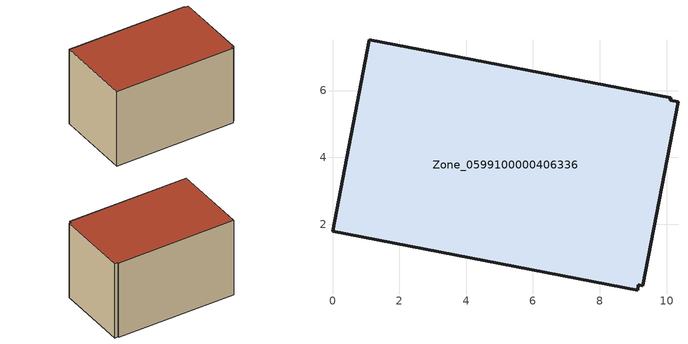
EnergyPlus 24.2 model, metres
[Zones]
Zone_0599100000406336
 floor ground (C_G): 0,1.78 1.11,7.52 10.12,5.78 10.11,5.7 10.34,5.66 9.28,0.15 9.16,0.18 9.13,0.02 z0
 wall outside (C_F): 1.11,7.52 0,1.78 9.13,0.02 9.16,0.18 9.28,0.15 10.34,5.66 10.11,5.7 10.12,5.78 1.11,7.52 z0:6.1
 roof outside (C_R): 9.28,0.15 10.34,5.66 10.11,5.7 10.12,5.78 1.11,7.52 0,1.78 9.13,0.02 9.16,0.18 z6.1
[BUILDING]
Pand.0599100000406336: North Axis=0; Terrain=City; Loads Convergence Tolerance Value=0.04; Temperature Convergence Tolerance Value=0.4; Solar Distribution=FullExterior; Maximum Number of Warmup Days=25; Minimum Number of Warmup Days=1
[Site:Location]
Rotterdam.The.Hague.AP_ZH_NLD Design_Conditions: Latitude=51.96; Longitude=4.45; Time Zone=1; Elevation=-4.5
[SITE:GROUNDTEMPERATURE:BUILDINGSURFACE]
18, 18, 18, 18, 18, 18, 18, 18, 18, 18, 18, 18
[MATERIAL] Thermal Absorptance=0.9; Solar Absorptance=0.7; Visible Absorptance=0.7
Name | Roughness | Thickness | Conductivity | Density | Specific Heat
G.TI.1992-2005 | MediumSmooth | 0.15 | 0.06 | 540 | 1210
F.TI.1992-2005 | Rough | 0.3 | 0.12 | 1920 | 840
R.TI.1992-2005 | MediumRough | 0.2 | 0.08 | 1500 | 1000
[CONSTRUCTION]
C_G: G.TI.1992-2005
C_F: F.TI.1992-2005
C_R: R.TI.1992-2005
[ZONE]
Zone_0599100000406336: Type=1; Multiplier=1; Ceiling Height=Autocalculate; Volume=Autocalculate; Floor Area=autocalculate; Part of Total Floor Area=Yes
[ZONEINFILTRATION:DESIGNFLOWRATE]
Infil_Zone_0599100000406336: Zone or ZoneList or Space or SpaceList=Zone_0599100000406336; Schedule=AlwaysOn; Design Flow Rate Calculation Method=Flow/Area; Flow Rate per Floor Area=0.0015; Constant Term Coefficient=1; Temperature Term Coefficient=0; Velocity Term Coefficient=0; Velocity Squared Term Coefficient=0
[HVACTEMPLATE:ZONE:IDEALLOADSAIRSYSTEM]
Zone_0599100000406336: Maximum Heating Supply Air Temperature=50; Minimum Cooling Supply Air Temperature=13; Maximum Heating Supply Air Humidity Ratio=0.0156; Minimum Cooling Supply Air Humidity Ratio=0.0077; Heating Limit=NoLimit; Cooling Limit=NoLimit; Dehumidification Control Type=ConstantSensibleHeatRatio; Cooling Sensible Heat Ratio=0.7; Dehumidification Setpoint=60; Humidification Control Type=None; Humidification Setpoint=30; Outdoor Air Method=None; Outdoor Air Flow Rate per Person=0.00944; Outdoor Air Flow Rate per Zone Floor Area=0; Outdoor Air Flow Rate per Zone=0; Demand Controlled Ventilation Type=None; Outdoor Air Economizer Type=NoEconomizer; Heat Recovery Type=None; Sensible Heat Recovery Effectiveness=0.7; Latent Heat Recovery Effectiveness=0.65
[ZONECONTROL:THERMOSTAT]
ThermostatControl_Zone_0599100000406336: Zone or ZoneList=Zone_0599100000406336; Control Type Schedule=DualSetpointControlType; Control 1=Thermostat_Zone_0599100000406336; Temperature Difference Between Cutout And Setpoint=0
[THERMOSTATSETPOINT:DUALSETPOINT]
Thermostat_Zone_0599100000406336: Heating Setpoint Temperature Schedule=HeatingSetpoint_Zone_0599100000406336; Cooling Setpoint Temperature Schedule=CoolingSetpoint_Zone_0599100000406336
[SCHEDULE:COMPACT]
HeatingSetpoint_Zone_0599100000406336: Through: 12/31, For: AllDays, Until: 24:00, 21
CoolingSetpoint_Zone_0599100000406336: Through: 12/31, For: AllDays, Until: 24:00, 24
DualSetpointControlType: Through: 12/31, For: AllDays, Until: 24:00, 4
AlwaysOn: Through: 12/31, For: AllDays, Until: 24:00, 1
